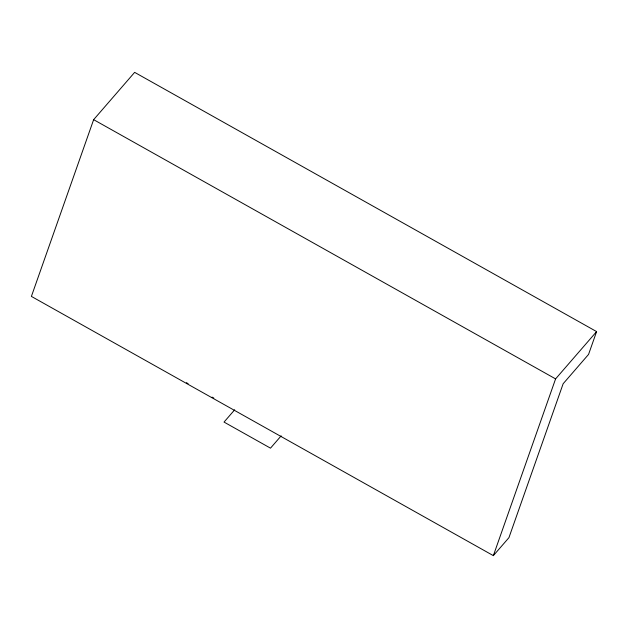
<?xml version="1.0" encoding="UTF-8"?>
<svg xmlns="http://www.w3.org/2000/svg" width="628" height="628" viewBox="0 0 628 628"><rect width="100%" height="100%" fill="white"/><g stroke="black" fill="none" stroke-linecap="round" stroke-linejoin="round"><path stroke-width="0.94" d="M93.643 119.665L31.4 296.408L493.357 555.639L508.939 537.662L563.143 383.739L588.562 354.412L596.6 331.592L134.643 72.361L93.643 119.665L555.592 378.896L596.6 331.592M493.357 555.639L555.592 378.896M234.691 409.778L224.031 422.079L270.495 448.156L281.163 435.856M186.398 382.68L188.11 383.645M212.115 397.132L213.826 398.089"/></g></svg>
